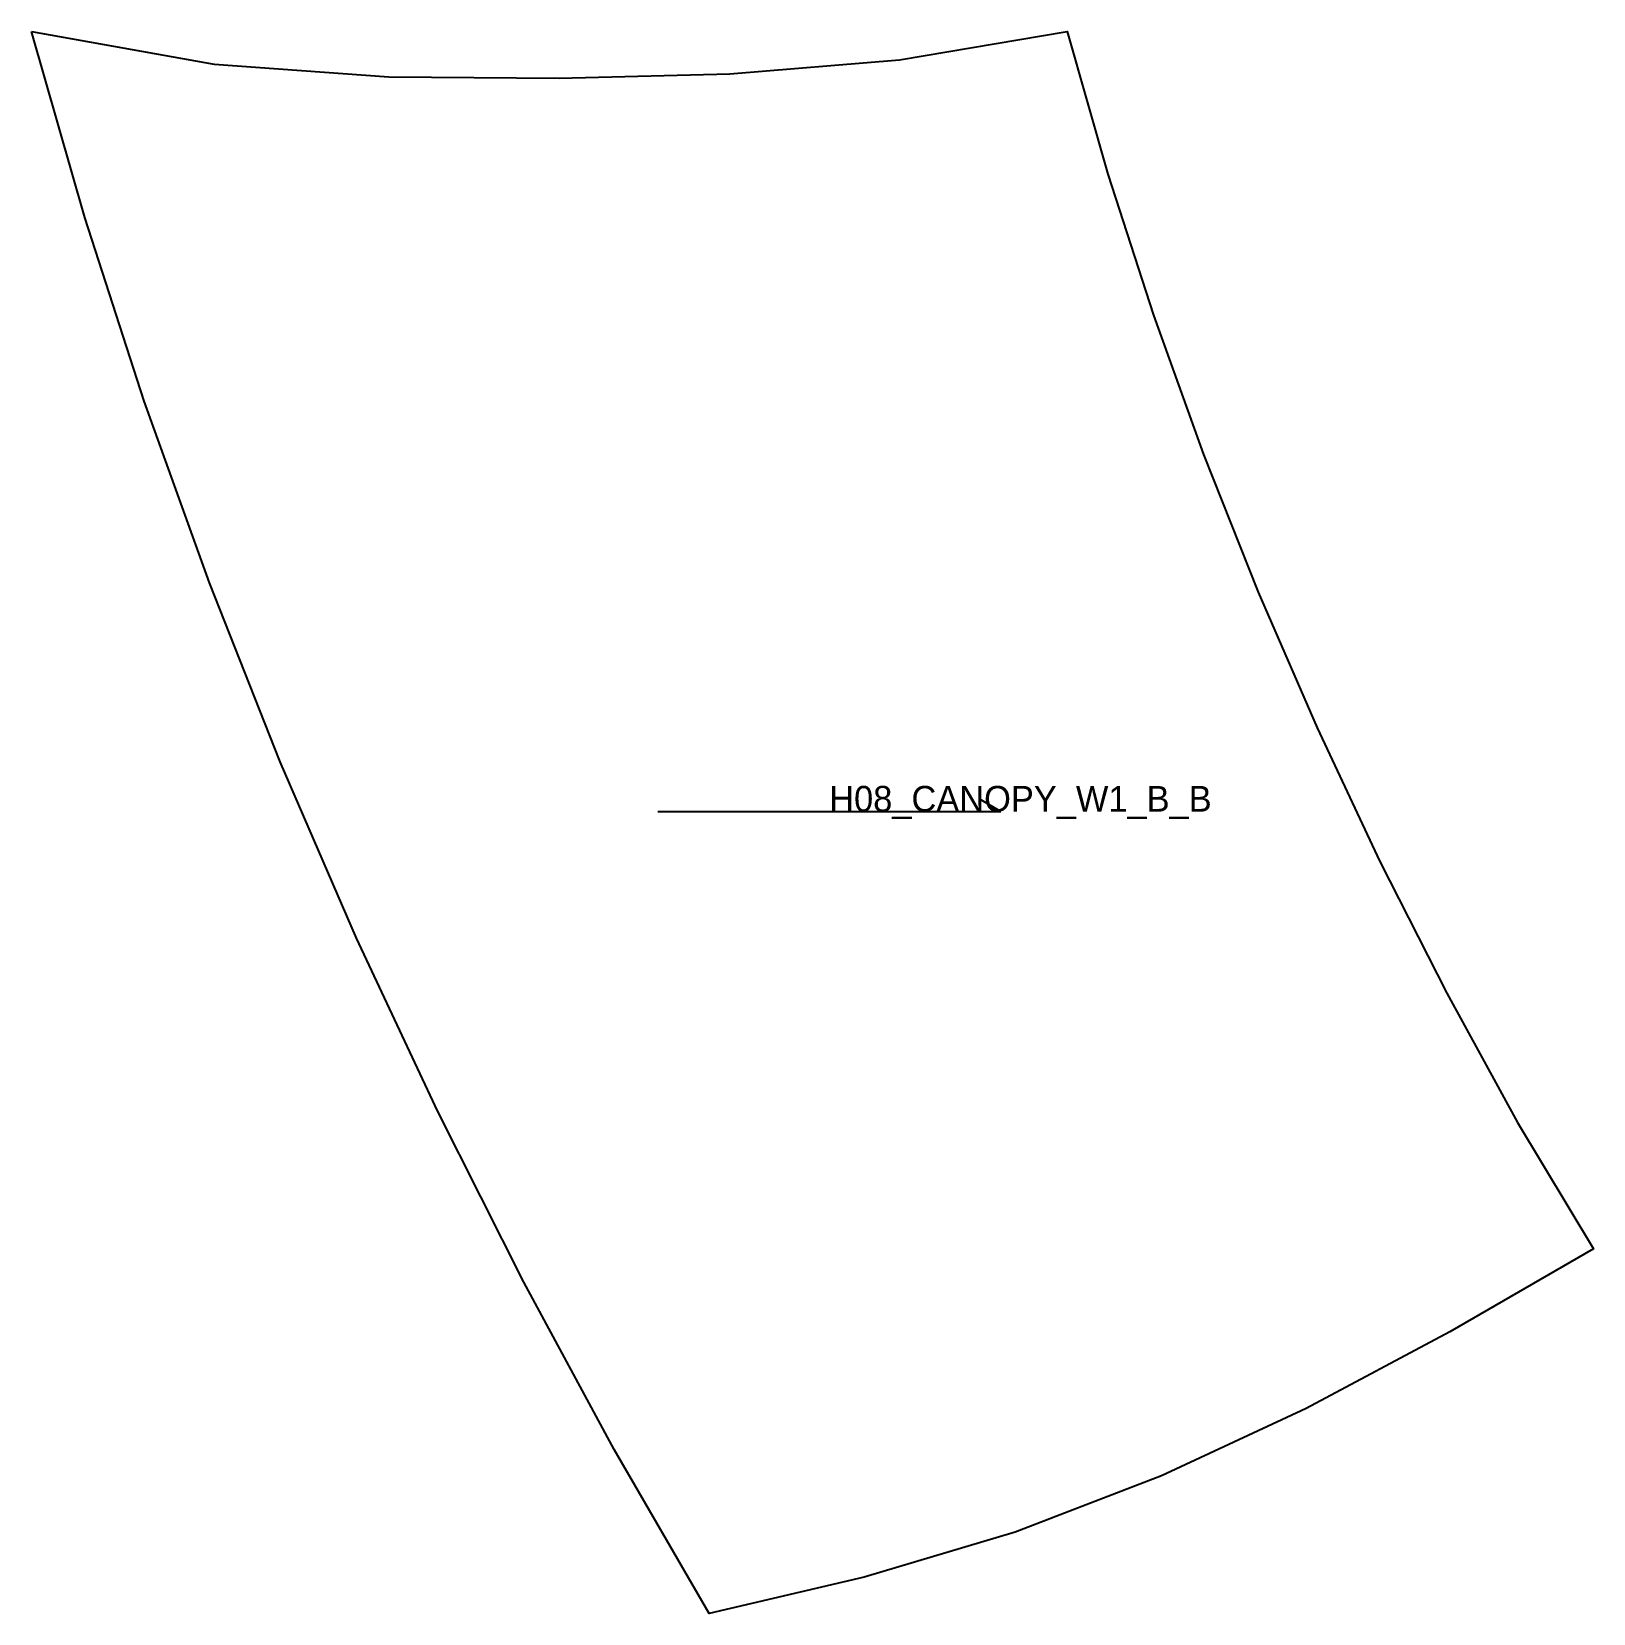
# Model space of a CAD drawing. Header units: millimetres. Extents: x 0 to 364, y -369 to 0.
import ezdxf

# ---------------------------------------------------------------- set-up
doc = ezdxf.new("R2010")
doc.units = ezdxf.units.MM
for name, color, linetype in [('CUT', 1, 'Continuous'), ('GRAIN', 3, 'Continuous'), ('LABEL', 7, 'Continuous'), ('SEW', 5, 'Continuous')]:
    doc.layers.add(name, color=color, linetype=linetype)

msp = doc.modelspace()

# ---------------------------------------------------------------- linework, layer by layer
at = {"layer": 'CUT'}
msp.add_lwpolyline([(0, 0), (42.55, -7.6), (83.3, -10.51), (123.03, -10.83), (162.83, -9.84), (202.4, -6.55), (241.46, 0), (250.98, -33.23), (261.59, -66.12), (273.3, -98.62), (286.04, -130.71), (299.76, -162.36), (314.42, -193.55), (329.99, -224.26), (346.51, -254.42), (364.18, -283.88), (330.7, -303.26), (297.22, -321.1), (263.51, -336.81), (229.36, -349.99), (194.16, -360.5), (158.03, -368.91), (135.85, -330.66), (114.74, -291.64), (94.69, -251.88), (75.76, -211.42), (57.99, -170.29), (41.47, -128.53), (26.24, -86.2), (12.38, -43.34), (0, 0)], close=True, dxfattribs=at)
at = {"layer": 'GRAIN'}
for p, q in [((225.99, -181.92), (220.99, -178.92)), ((145.99, -181.92), (225.99, -181.92))]:
    msp.add_line(p, q, dxfattribs=at)
at = {"layer": 'SEW'}
msp.add_lwpolyline([(0, 0), (42.55, -7.6), (83.3, -10.51), (123.03, -10.83), (162.83, -9.84), (202.4, -6.55), (241.46, 0), (250.98, -33.23), (261.59, -66.12), (273.3, -98.62), (286.04, -130.71), (299.76, -162.36), (314.42, -193.55), (329.99, -224.26), (346.51, -254.42), (364.18, -283.88), (330.7, -303.26), (297.22, -321.1), (263.51, -336.81), (229.36, -349.99), (194.16, -360.5), (158.03, -368.91), (135.85, -330.66), (114.74, -291.64), (94.69, -251.88), (75.76, -211.42), (57.99, -170.29), (41.47, -128.53), (26.24, -86.2), (12.38, -43.34)], close=True, dxfattribs=at)

# ---------------------------------------------------------------- texts
at = {"layer": 'LABEL'}
msp.add_text('H08_CANOPY_W1_B_B', height=6, dxfattribs=at).set_placement((185.99, -181.92))

doc.saveas('drawing.dxf')
